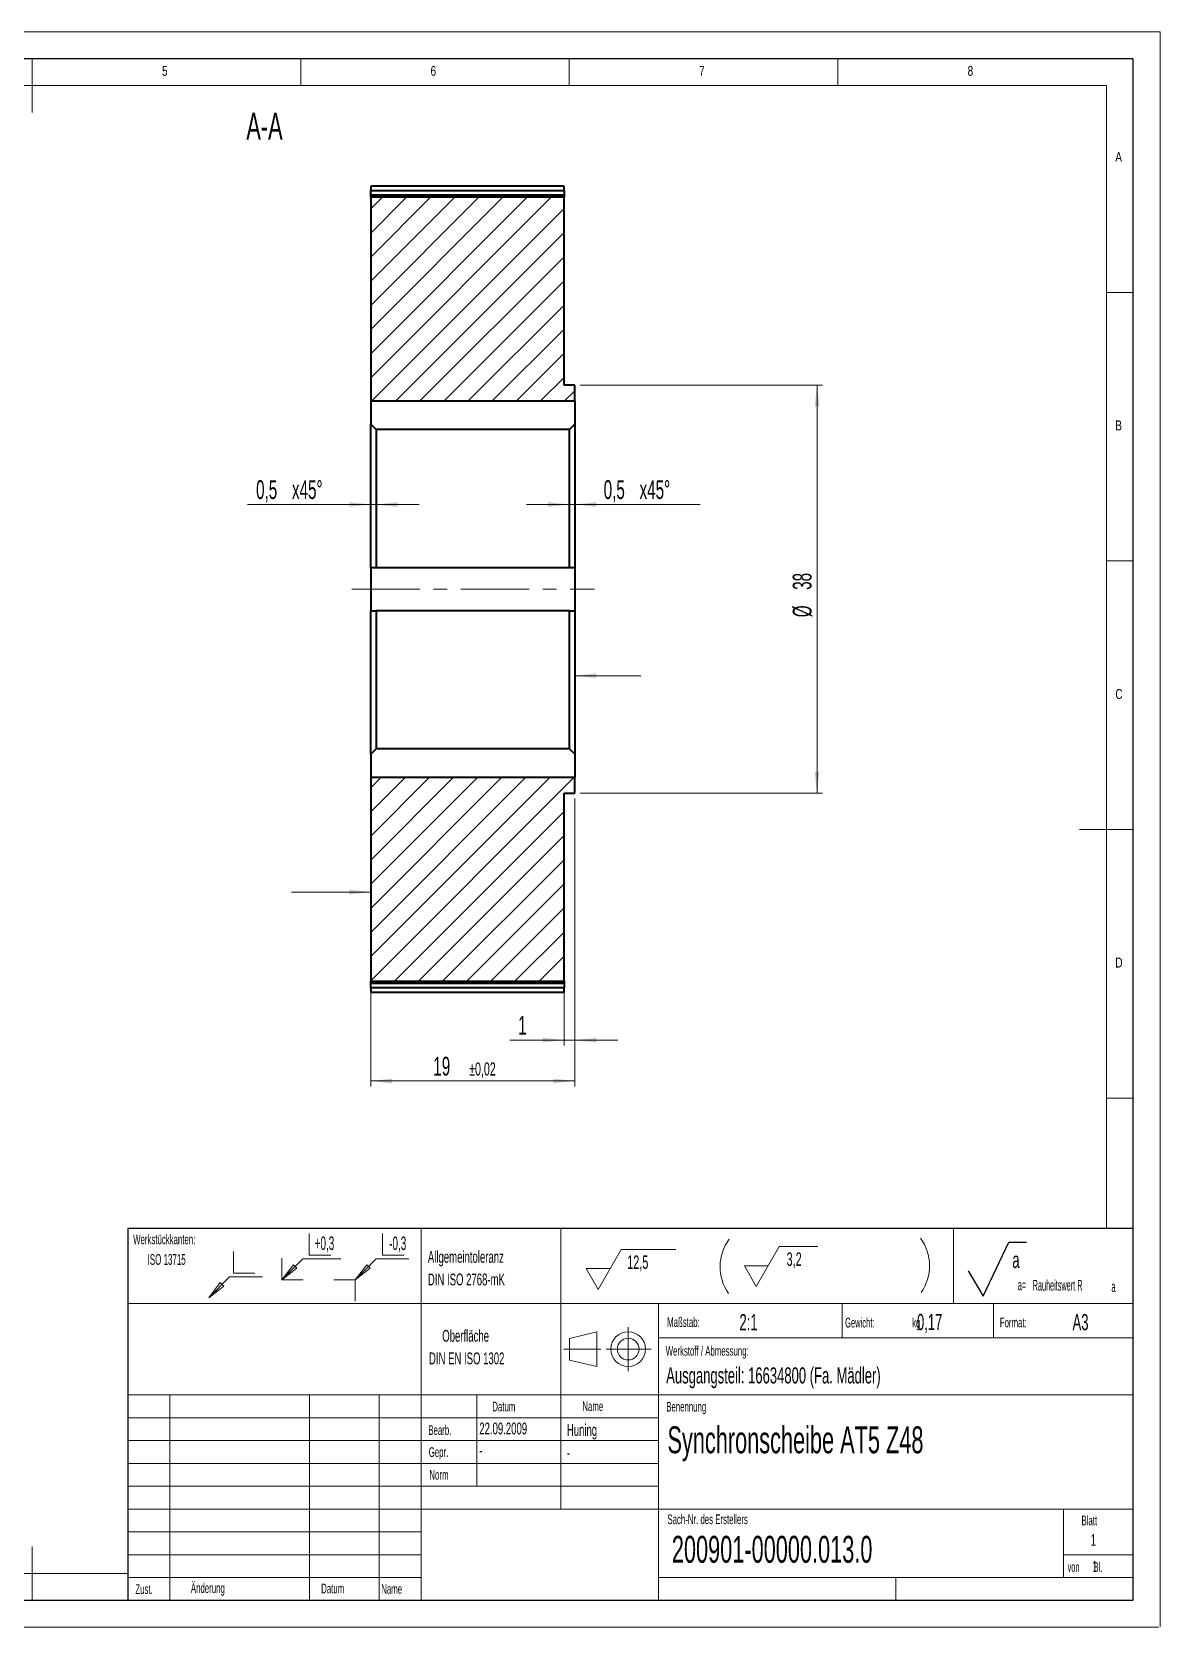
# Model space of a CAD drawing. Header units: millimetres. Extents: x 0 to 420, y 0 to 297.
# Drawn here: x 209.9 to 420, y 0 to 297 of the extents above; entities that cross this region are included whole.
import ezdxf

# ---------------------------------------------------------------- set-up
doc = ezdxf.new("R2010")
doc.units = ezdxf.units.MM
doc.linetypes.add('CENTERX2', pattern=[20.32, 12.7, -2.54, 2.54, -2.54])
doc.layers.add('SLD-0', color=7, linetype='Continuous')
doc.styles.add('SLDTEXTSTYLE0', font='TXT', dxfattribs={"width": 0.605})
doc.styles.add('SLDTEXTSTYLE1', font='TXT', dxfattribs={"width": 0.554584})
doc.styles.add('SLDTEXTSTYLE2', font='TXT', dxfattribs={"width": 0.491563})
doc.styles.add('SLDTEXTSTYLE3', font='TXT', dxfattribs={"width": 0.75})
doc.styles.add('SLDTEXTSTYLE4', font='TXT', dxfattribs={"width": 0.5375})
doc.styles.add('SLDTEXTSTYLE5', font='TXT', dxfattribs={"width": 0.548462})
doc.dimstyles.new('SLDDIMSTYLE0', dxfattribs={"dimtxt": 3.5, "dimasz": 4, "dimexe": 0, "dimexo": 0.0625, "dimgap": 0.875, "dimtad": 1, "dimlfac": 0.5, "dimrnd": 1e-09, "dimzin": 12, "dimdsep": 46, "dimtxsty": 'SLDTEXTSTYLE0', "dimsah": 1, "dimcen": 0.09, "dimadec": 0, "dimazin": 0, "dimtfac": 1, "dimtofl": 0, "dimtmove": 0, "dimatfit": 3, "dimfxl": 1, "dimfrac": 2, "dimtolj": 1, "dimtzin": 12, "dimarcsym": 0})
doc.dimstyles.new('SLDDIMSTYLE6', dxfattribs={"dimtxt": 3.5, "dimasz": 4, "dimexe": 0, "dimexo": 0.0625, "dimgap": 0.875, "dimtad": 1, "dimlfac": 0.5, "dimrnd": 1e-09, "dimzin": 12, "dimdsep": 46, "dimtxsty": 'SLDTEXTSTYLE0', "dimsah": 1, "dimcen": 0.09, "dimadec": 0, "dimazin": 0, "dimtol": 1, "dimtp": 0.02, "dimtm": 0.02, "dimtfac": 1, "dimtofl": 0, "dimtmove": 0, "dimatfit": 3, "dimfxl": 1, "dimfrac": 2, "dimtolj": 1, "dimarcsym": 0})
doc.dimstyles.new('SLDDIMSTYLE7', dxfattribs={"dimtxt": 3.5, "dimasz": 4, "dimexe": 0, "dimexo": 0.0625, "dimgap": 0.875, "dimtad": 1, "dimlfac": 0.5, "dimrnd": 1e-09, "dimzin": 12, "dimdsep": 46, "dimtxsty": 'SLDTEXTSTYLE0', "dimsah": 1, "dimcen": 0.09, "dimadec": 0, "dimazin": 0, "dimtfac": 1, "dimtofl": 0, "dimtmove": 0, "dimatfit": 3, "dimfxl": 1, "dimfrac": 2, "dimtolj": 1, "dimtzin": 12, "dimarcsym": 0})

# ---------------------------------------------------------------- blocks, each defined once
blk = doc.blocks.new('Block22')
at = {"color": 7, "linetype": 'Continuous', "lineweight": 0}
for p, q in [((2.23, 0), (6.51, 7.42)), ((6.51, 7.42), (16.66, 7.42)), ((0, 3.86), (4.46, 3.86)), ((0, 3.86), (2.23, 0))]:
    blk.add_line(p, q, dxfattribs=at)
at = {"color": 7, "linetype": 'Continuous', "lineweight": 0, "insert": (7.63, 6.32), "char_height": 2.5, "attachment_point": 1, "style": 'SLDTEXTSTYLE0'}
blk.add_mtext('12,5', dxfattribs=at)
blk = doc.blocks.new('Block23')
at = {"color": 7, "linetype": 'Continuous', "lineweight": 0}
blk.add_arc((-6.86, 4.98), 8.57, 324.4695, 36.7808, dxfattribs=at)
blk = doc.blocks.new('Block25')
at = {"color": 7, "linetype": 'Continuous', "lineweight": 0}
blk.add_arc((8.57, 4.98), 8.57, 143.2192, 215.5305, dxfattribs=at)
blk = doc.blocks.new('Block26')
at = {"color": 9, "linetype": 'Continuous', "lineweight": 0}
for p, q in [((5.1, 4.6), (5.1, 8.6)), ((0, 0), (0, 4)), ((0, 0), (3.9, 3.9)), ((3.9, 3.9), (10.96, 3.9)), ((5.1, 4.6), (9.1, 4.6)), ((0, 0), (2.15, 2.8)), ((0, 0), (2.8, 2.15)), ((0, 0), (4, 0)), ((2.15, 2.8), (2.8, 2.15))]:
    blk.add_line(p, q, dxfattribs=at)
at = {"color": 7, "linetype": 'Continuous', "lineweight": 0, "insert": (6.11, 8.05), "char_height": 2.5, "attachment_point": 1, "style": 'SLDTEXTSTYLE1'}
blk.add_mtext('+0,3', dxfattribs=at)
blk = doc.blocks.new('Block24')
at = {"layer": 'SLD-0', "color": 7, "linetype": 'Continuous', "lineweight": 0}
for p, q in [((6.51, 7.42), (2.23, 0)), ((6.51, 7.42), (13.68, 7.42)), ((2.23, 0), (0, 3.86)), ((0, 3.86), (4.46, 3.86))]:
    blk.add_line(p, q, dxfattribs=at)
at = {"layer": 'SLD-0', "insert": (7.87, 6.34), "char_height": 2.5, "attachment_point": 1, "style": 'SLDTEXTSTYLE0'}
blk.add_mtext('3,2', dxfattribs=at)
blk = doc.blocks.new('Block27')
at = {"color": 9, "linetype": 'Continuous', "lineweight": 0}
for p, q in [((4.596194, 4.596194), (4.596194, 8.596194)), ((0, 0), (3.896194, 3.896194)), ((3.896194, 3.896194), (10.010473, 3.896194)), ((4.596194, 4.596194), (8.596194, 4.596194)), ((0, 0), (2.149051, 2.800697)), ((0, 0), (2.800697, 2.14905)), ((2.149051, 2.800697), (2.800697, 2.14905))]:
    blk.add_line(p, q, dxfattribs=at)
blk = doc.blocks.new('Block28')
at = {"layer": 'SLD-0'}
for p, q in [((2.77, 0), (7.58, 10.04)), ((7.58, 10.04), (10.86, 10.04)), ((0, 4.71), (2.77, 0))]:
    blk.add_line(p, q, dxfattribs=at)
at = {"layer": 'SLD-0', "attachment_point": 1}
for s, insert, char_height, style in [('a', (8.22, 8.23), 3, 'SLDTEXTSTYLE0'), ('Rauheitswert R', (12.01, 3.03), 2, 'SLDTEXTSTYLE2'), ('a=', (9.24, 3.08), 2, 'SLDTEXTSTYLE2'), ('a', (26.68, 2.77), 2, 'SLDTEXTSTYLE2')]:
    blk.add_mtext(s, dxfattribs=dict(at, insert=insert, char_height=char_height, style=style))
blk = doc.blocks.new('SW_NOTE_0')
at = {"color": 0, "linetype": 'Continuous', "lineweight": 0, "char_height": 2.2, "attachment_point": 1, "style": 'SLDTEXTSTYLE0'}
for s, insert in [('     Oberfläche', (0, 2.84)), ('DIN EN ISO 1302', (0, -1.36))]:
    blk.add_mtext(s, dxfattribs=dict(at, insert=insert))
blk = doc.blocks.new('SW_NOTE_1')
at = {"color": 0, "linetype": 'Continuous', "lineweight": 0, "char_height": 2.2, "attachment_point": 1, "style": 'SLDTEXTSTYLE0'}
for s, insert in [('Allgemeintoleranz', (0, 2.84)), ('DIN ISO 2768-mK', (0, -1.36))]:
    blk.add_mtext(s, dxfattribs=dict(at, insert=insert))
blk = doc.blocks.new('*D18')
at = {"color": 7, "linetype": 'Continuous', "lineweight": 15}
for p, q in [((312.02, 231.25), (357.12, 231.25)), ((356.12, 231.25), (356.12, 155.25)), ((312.02, 155.25), (357.12, 155.25))]:
    blk.add_line(p, q, dxfattribs=at)
for points in [[(356.12, 231.25), (355.67, 227.25), (356.57, 227.25)], [(356.12, 155.25), (356.57, 159.25), (355.67, 159.25)]]:
    blk.add_solid(points, dxfattribs=at)
at = {"color": 7, "linetype": 'Continuous', "lineweight": 15, "char_height": 3.5, "attachment_point": 1, "rotation": 90, "style": 'SLDTEXTSTYLE0'}
for s, insert in [('38', (351.6, 193.13)), ('%%c', (351.6, 188.03))]:
    blk.add_mtext(s, dxfattribs=dict(at, insert=insert))
blk = doc.blocks.new('*D19')
at = {"color": 7, "linetype": 'Continuous', "lineweight": 15}
for p, q in [((311.02, 154.25), (311.02, 100.69)), ((273.02, 119.28), (273.02, 100.69)), ((311.02, 101.69), (273.02, 101.69))]:
    blk.add_line(p, q, dxfattribs=at)
for points in [[(273.02, 101.69), (277.02, 101.24), (277.02, 102.14)], [(311.02, 101.69), (307.02, 102.14), (307.02, 101.24)]]:
    blk.add_solid(points, dxfattribs=at)
at = {"color": 7, "linetype": 'Continuous', "lineweight": 15, "attachment_point": 1, "style": 'SLDTEXTSTYLE0'}
for s, insert, char_height in [('19', (284.68, 106.2), 3.5), ('±0,02', (291.36, 105.15), 2.45)]:
    blk.add_mtext(s, dxfattribs=dict(at, insert=insert, char_height=char_height))
blk = doc.blocks.new('*D20')
at = {"color": 7, "linetype": 'Continuous', "lineweight": 15}
for p, q in [((311.02, 154.25), (311.02, 108.29)), ((309.02, 119.28), (309.02, 108.29)), ((309.02, 109.29), (298.9, 109.29)), ((309.02, 109.29), (311.02, 109.29)), ((311.02, 109.29), (319.02, 109.29))]:
    blk.add_line(p, q, dxfattribs=at)
for points in [[(309.02, 109.29), (305.02, 109.74), (305.02, 108.84)], [(311.02, 109.29), (315.02, 108.84), (315.02, 109.74)]]:
    blk.add_solid(points, dxfattribs=at)
at = {"color": 7, "linetype": 'Continuous', "lineweight": 15, "insert": (300.49, 113.8), "char_height": 3.5, "attachment_point": 1, "style": 'SLDTEXTSTYLE0'}
blk.add_mtext('1', dxfattribs=at)
blk = doc.blocks.new('*D21')
at = {"color": 7, "linetype": 'Continuous', "lineweight": 15}
for p, q in [((273.02, 209.02), (250.09, 209.02)), ((274.02, 209.02), (273.02, 209.02)), ((274.02, 209.02), (282.02, 209.02))]:
    blk.add_line(p, q, dxfattribs=at)
for points in [[(273.02, 209.02), (269.02, 209.47), (269.02, 208.57)], [(274.02, 209.02), (278.02, 208.57), (278.02, 209.47)]]:
    blk.add_solid(points, dxfattribs=at)
at = {"color": 7, "linetype": 'Continuous', "lineweight": 15, "char_height": 3.5, "attachment_point": 1, "style": 'SLDTEXTSTYLE0'}
for s, insert in [('0,5', (251.68, 213.54)), ('x45°', (258.36, 213.54))]:
    blk.add_mtext(s, dxfattribs=dict(at, insert=insert))
blk = doc.blocks.new('*D22')
at = {"color": 7, "linetype": 'Continuous', "lineweight": 15}
for p, q in [((310.02, 209.02), (302.02, 209.02)), ((310.02, 209.02), (311.02, 209.02)), ((311.02, 209.02), (334.34, 209.02))]:
    blk.add_line(p, q, dxfattribs=at)
for points in [[(310.02, 209.02), (306.02, 209.47), (306.02, 208.57)], [(311.02, 209.02), (315.02, 208.57), (315.02, 209.47)]]:
    blk.add_solid(points, dxfattribs=at)
at = {"color": 7, "linetype": 'Continuous', "lineweight": 15, "char_height": 3.5, "attachment_point": 1, "style": 'SLDTEXTSTYLE0'}
for s, insert in [('0,5', (316.4, 213.54)), ('x45°', (323.08, 213.54))]:
    blk.add_mtext(s, dxfattribs=dict(at, insert=insert))

msp = doc.modelspace()

# ---------------------------------------------------------------- hatches: boundary and pattern name
at = {"linetype": 'Continuous', "lineweight": 0}
h = msp.add_hatch(dxfattribs=at)
h.set_pattern_fill('ANSI31', style=0)
h.paths.add_polyline_path([(311.017, 231.249), (309.017, 231.249), (309.017, 266.219), (273.017, 266.219), (273.017, 228.249), (311.017, 228.249)], flags=0)
h = msp.add_hatch(dxfattribs=at)
h.set_pattern_fill('ANSI31', style=0)
h.paths.add_polyline_path([(273.017, 120.279), (309.017, 120.279), (309.017, 155.249), (311.017, 155.249), (311.017, 158.249), (273.017, 158.249)], flags=0)

# ---------------------------------------------------------------- linework, layer by layer
at = {"color": 7, "linetype": 'Continuous', "lineweight": 0}
for p, q in [((420, 297), (0, 297)), ((419.993, 0.037), (420, 297)), ((210, 292), (210, 282)), ((260, 287), (260, 292)), ((310, 292), (310, 287)), ((360, 287), (360, 292)), ((410, 287), (10, 287)), ((410, 287), (410, 74.25)), ((415, 248.5), (410, 248.5)), ((410, 198.5), (415, 198.5)), ((415, 148.5), (405, 148.5)), ((410, 98.5), (415, 98.5)), ((308.4, 60.25), (308.4, 74.25)), ((381.554, 74.25), (381.554, 60.25)), ((308.4, 60.25), (308.4, 22)), ((360.824, 60.25), (360.824, 53.875)), ((389, 60.25), (389, 53.875)), ((415, 53.875), (326.6, 53.875)), ((235.6, 43.25), (235.6, 5)), ((261.6, 5), (261.6, 43.25)), ((274.6, 43.25), (274.6, 5)), ((292.8, 26.25), (292.8, 43.25)), ((326.6, 39), (227.8, 39)), ((326.6, 34.75), (227.8, 34.75)), ((326.6, 30.5), (227.8, 30.5)), ((326.6, 26.25), (227.8, 26.25)), ((282.4, 22), (227.8, 22)), ((402, 9.25), (402, 22)), ((210, 5), (210, 15)), ((282.4, 17.75), (227.8, 17.75)), ((282.4, 13.5), (227.8, 13.5)), ((415, 13.5), (402, 13.5)), ((10, 10), (227.8, 10)), ((326.6, 9.25), (415, 9.25)), ((370.8, 5), (370.8, 9.25)), ((0, 0.017), (419.733, 0.02))]:
    msp.add_line(p, q, dxfattribs=at)
at = {"color": 7, "linetype": 'Continuous', "lineweight": 30}
for p, q in [((415, 292), (5, 292)), ((415, 74.25), (415, 292)), ((227.8, 74.25), (227.8, 5.017)), ((415, 74.25), (227.8, 74.25)), ((415, 5), (415, 74.25)), ((5, 5.017), (227.8, 5.017)), ((227.8, 5.017), (415, 5))]:
    msp.add_line(p, q, dxfattribs=at)
at = {"color": 7, "linetype": 'Continuous', "lineweight": 40}
for p, q in [((309.017, 268.282), (273.017, 268.282)), ((273.017, 268.282), (273.017, 267.474)), ((273.017, 267.474), (309.017, 267.474)), ((273.017, 266.651), (273.017, 267.474)), ((309.017, 267.474), (309.017, 268.282)), ((309.017, 267.474), (309.017, 266.651)), ((273.017, 266.651), (309.017, 266.651)), ((273.017, 266.219), (273.017, 266.651)), ((273.017, 266.219), (273.017, 228.249)), ((309.017, 266.219), (273.017, 266.219)), ((309.017, 266.651), (309.017, 266.219)), ((309.017, 231.249), (309.017, 266.219)), ((311.017, 231.249), (309.017, 231.249)), ((311.017, 228.249), (311.017, 231.249)), ((311.017, 228.249), (273.017, 228.249)), ((273.017, 228.249), (273.017, 223.99)), ((311.017, 228.249), (311.017, 223.99)), ((273.017, 197.249), (273.017, 223.99)), ((310.017, 222.981), (274.017, 222.981)), ((274.017, 222.981), (274.017, 197.249)), ((310.017, 197.249), (310.017, 222.981)), ((311.017, 223.99), (311.017, 197.249)), ((274.017, 197.249), (273.017, 197.249)), ((273.017, 197.249), (273.017, 189.249)), ((310.017, 197.249), (274.017, 197.249)), ((311.017, 197.249), (310.017, 197.249)), ((311.017, 197.249), (311.017, 189.249)), ((273.017, 189.249), (274.017, 189.249)), ((273.017, 162.508), (273.017, 189.249)), ((310.017, 189.249), (274.017, 189.249)), ((274.017, 189.249), (274.017, 163.517)), ((310.017, 163.517), (310.017, 189.249)), ((310.017, 189.249), (311.017, 189.249)), ((311.017, 189.249), (311.017, 162.508)), ((310.017, 163.517), (274.017, 163.517)), ((273.017, 162.508), (273.017, 158.249)), ((311.017, 162.508), (311.017, 158.249)), ((273.017, 158.249), (311.017, 158.249)), ((273.017, 158.249), (273.017, 120.279)), ((311.017, 155.249), (311.017, 158.249)), ((309.017, 155.249), (311.017, 155.249)), ((309.017, 120.279), (309.017, 155.249)), ((273.017, 120.279), (309.017, 120.279)), ((273.017, 119.848), (273.017, 120.279)), ((309.017, 119.848), (273.017, 119.848)), ((273.017, 119.025), (273.017, 119.848)), ((309.017, 119.025), (273.017, 119.025)), ((273.017, 119.025), (273.017, 118.216)), ((309.017, 120.279), (309.017, 119.848)), ((309.017, 119.848), (309.017, 119.025)), ((309.017, 118.216), (309.017, 119.025)), ((273.017, 118.216), (309.017, 118.216))]:
    msp.add_line(p, q, dxfattribs=at)
at = {"color": 7, "linetype": 'CENTERX2', "lineweight": 0}
for p, q in [((269.489, 193.249), (314.704, 193.249)), ((320.964, 55.832), (320.964, 47.68)), ((308.935, 51.778), (315.889, 51.778)), ((316.892, 51.778), (325.262, 51.778))]:
    msp.add_line(p, q, dxfattribs=at)
at = {"color": 7, "linetype": 'Continuous', "lineweight": 15}
for p, q in [((282.4, 5), (282.4, 74.25)), ((282.4, 60.25), (227.8, 60.25)), ((282.4, 60.25), (415, 60.25)), ((326.6, 60.25), (326.6, 5)), ((310.064, 53.77), (315.135, 54.99)), ((310.064, 53.77), (310.064, 49.741)), ((315.135, 54.99), (315.135, 48.521)), ((315.135, 48.521), (310.064, 49.741)), ((415, 43.25), (227.8, 43.25)), ((282.4, 22), (415, 22)), ((227.8, 9.25), (282.4, 9.25))]:
    msp.add_line(p, q, dxfattribs=at)
at = {"color": 9, "linetype": 'Continuous', "lineweight": 0}
for p, q in [((275.233, 69.281), (275.233, 73.281)), ((270.137, 64.685), (274.033, 68.581)), ((274.033, 68.581), (280.147, 68.581)), ((275.233, 69.281), (279.233, 69.281)), ((270.137, 64.685), (272.286, 67.486)), ((270.137, 64.685), (272.938, 66.834)), ((272.286, 67.486), (272.938, 66.834)), ((266.137, 64.685), (270.137, 64.685)), ((270.137, 60.685), (270.137, 64.685))]:
    msp.add_line(p, q, dxfattribs=at)
at = {"color": 7, "linetype": 'Continuous', "lineweight": 40, "flags": 128}
for points in [[(273.017, 223.99), (273.407, 223.596), (274.017, 222.981)], [(310.017, 222.981), (310.22, 223.186), (311.017, 223.99)], [(274.017, 163.517), (273.09, 162.583), (273.017, 162.508)], [(311.017, 162.508), (310.943, 162.583), (310.017, 163.517)]]:
    msp.add_lwpolyline(points, dxfattribs=at)
at = {"color": 7, "linetype": 'Continuous', "lineweight": 0, "flags": 128}
for points in [[(323.3, 177.133), (311.3, 177.133), (311.017, 177.133)], [(258.258, 136.864), (270.258, 136.864), (273.017, 136.864)]]:
    msp.add_lwpolyline(points, dxfattribs=at)
at = {"color": 7, "linetype": 'Continuous', "lineweight": 15}
for radius in [3.234, 2.014]:
    msp.add_circle((320.964, 51.778), radius, dxfattribs=at)
at = {"color": 7, "linetype": 'Continuous', "lineweight": 0}
for points in [[(311.017, 177.133), (315.017, 176.683), (315.017, 177.583)], [(273.017, 136.864), (269.017, 137.314), (269.017, 136.414)]]:
    msp.add_solid(points, dxfattribs=at)

# ---------------------------------------------------------------- block references
at = {"color": 7, "linetype": 'Continuous'}
for name, p in [('Block26', (256.47, 64.685)), ('Block25', (338.064, 62.147)), ('Block23', (375.374, 62.317)), ('Block28', (384.264, 61.633)), ('Block27', (242.853, 61.342)), ('Block22', (313.152, 62.894)), ('Block24', (342.588, 63.43))]:
    msp.add_blockref(name, p, dxfattribs=at)
at = {"color": 7, "linetype": 'Continuous', "lineweight": 0}
for name, p in [('SW_NOTE_1', (283.665, 67.197)), ('SW_NOTE_0', (283.869, 52.504))]:
    msp.add_blockref(name, p, dxfattribs=at)

# ---------------------------------------------------------------- texts
at = {"color": 7, "linetype": 'Continuous', "lineweight": 0, "attachment_point": 1}
for s, insert, char_height, style in [('5', (234.167, 290.668), 1.852, 'SLDTEXTSTYLE3'), ('6', (284.167, 290.668), 1.852, 'SLDTEXTSTYLE3'), ('7', (334.167, 290.668), 1.852, 'SLDTEXTSTYLE3'), ('8', (384.167, 290.668), 1.852, 'SLDTEXTSTYLE3'), ('A-A', (249.871, 281.953), 5, 'SLDTEXTSTYLE0'), ('A', (411.667, 274.668), 1.852, 'SLDTEXTSTYLE3'), ('B', (411.667, 224.668), 1.852, 'SLDTEXTSTYLE3'), ('C', (411.667, 174.668), 1.852, 'SLDTEXTSTYLE3'), ('D', (411.667, 124.668), 1.852, 'SLDTEXTSTYLE3'), ('Werkstückkanten:    ', (228.795, 73.096), 1.8, 'SLDTEXTSTYLE0'), ('-0,3', (276.454, 72.724), 2.5, 'SLDTEXTSTYLE1'), ('ISO 13715', (231.485, 69.46), 2, 'SLDTEXTSTYLE1'), ('Maßstab:', (328.218, 57.692), 1.8, 'SLDTEXTSTYLE0'), ('2:1', (341.678, 58.28), 3, 'SLDTEXTSTYLE0'), ('Gewicht:                  kg', (361.346, 57.598), 1.8, 'SLDTEXTSTYLE4'), ('0,17', (374.729, 58.322), 3, 'SLDTEXTSTYLE0'), ('Format:', (390.155, 57.624), 1.8, 'SLDTEXTSTYLE0'), ('A3', (403.704, 58.293), 3, 'SLDTEXTSTYLE0'), ('Werkstoff / Abmessung:  ', (327.947, 52.344), 1.8, 'SLDTEXTSTYLE0'), ('Ausgangsteil: 16634800 (Fa. Mädler)', (328.041, 48.376), 3, 'SLDTEXTSTYLE0'), ('Datum', (295.665, 41.98), 1.8, 'SLDTEXTSTYLE0'), ('Name', (312.431, 42.029), 1.8, 'SLDTEXTSTYLE0'), ('Benennung', (328.046, 41.952), 1.8, 'SLDTEXTSTYLE0'), ('Bearb.', (283.751, 37.607), 1.8, 'SLDTEXTSTYLE0'), ('22.09.2009', (293.239, 38.092), 2.2, 'SLDTEXTSTYLE0'), ('Huning', (309.539, 37.81), 2.2, 'SLDTEXTSTYLE0'), ('Synchronscheibe AT5 Z48', (328.275, 37.378), 5, 'SLDTEXTSTYLE0'), ('Gepr.', (283.822, 33.502), 1.8, 'SLDTEXTSTYLE0'), ('-', (293.225, 34), 2.2, 'SLDTEXTSTYLE0'), ('-', (309.543, 33.581), 2.2, 'SLDTEXTSTYLE0'), ('Norm', (283.95, 29.272), 1.8, 'SLDTEXTSTYLE0'), ('Sach-Nr. des Erstellers', (328.267, 20.988), 1.8, 'SLDTEXTSTYLE0'), ('Blatt', (405.364, 20.762), 1.8, 'SLDTEXTSTYLE0'), ('200901-00000.013.0', (329.095, 17.004), 5, 'SLDTEXTSTYLE0'), ('1', (407.082, 17.348), 2.2, 'SLDTEXTSTYLE0'), ('von       Bl.', (402.782, 12.104), 1.8, 'SLDTEXTSTYLE5'), ('1', (407.365, 12.307), 2, 'SLDTEXTSTYLE0'), ('Zust.', (229.206, 7.983), 1.8, 'SLDTEXTSTYLE0'), ('Änderung', (239.537, 8.181), 1.8, 'SLDTEXTSTYLE0'), ('Datum', (263.799, 8.102), 1.8, 'SLDTEXTSTYLE0'), ('Name', (274.976, 8.031), 1.8, 'SLDTEXTSTYLE0')]:
    msp.add_mtext(s, dxfattribs=dict(at, insert=insert, char_height=char_height, style=style))

# ---------------------------------------------------------------- dimensions: what is measured, and where the dimension line sits
at = {"color": 7, "linetype": 'Continuous', "lineweight": 15}
for base, p1, p2, picture, middle in [((273.017, 209.024), (274.017, 197.249), (273.017, 268.282), '*D21', (259.859, 209.024)), ((311.017, 209.024), (310.017, 197.249), (311.017, 231.249), '*D22', (324.576, 209.024))]:
    dim = msp.add_linear_dim(base=base, p1=p1, p2=p2, text='<>x45°', dimstyle='SLDDIMSTYLE7', dxfattribs=at)
    dim.commit()
    dim.dimension.update_dxf_attribs({"geometry": picture, "text_midpoint": middle, "dimtype": 160})
dim = msp.add_linear_dim(base=(356.115, 155.249), p1=(311.017, 231.249), p2=(311.017, 155.249), angle=90, text='%%c<>', dimstyle='SLDDIMSTYLE0', dxfattribs=at)
dim.commit()
dim.dimension.update_dxf_attribs({"geometry": '*D18', "text_midpoint": (356.115, 193.249), "dimtype": 160})
for base, p1, p2, dimstyle, picture, middle in [((273.017, 101.692), (311.017, 155.249), (273.017, 120.279), 'SLDDIMSTYLE6', '*D19', (292.017, 101.692)), ((311.017, 109.292), (309.017, 120.279), (311.017, 155.249), 'SLDDIMSTYLE7', '*D20', (301.824, 109.292))]:
    dim = msp.add_linear_dim(base=base, p1=p1, p2=p2, dimstyle=dimstyle, dxfattribs=at)
    dim.commit()
    dim.dimension.update_dxf_attribs({"geometry": picture, "text_midpoint": middle, "dimtype": 160})

doc.saveas('drawing.dxf')
